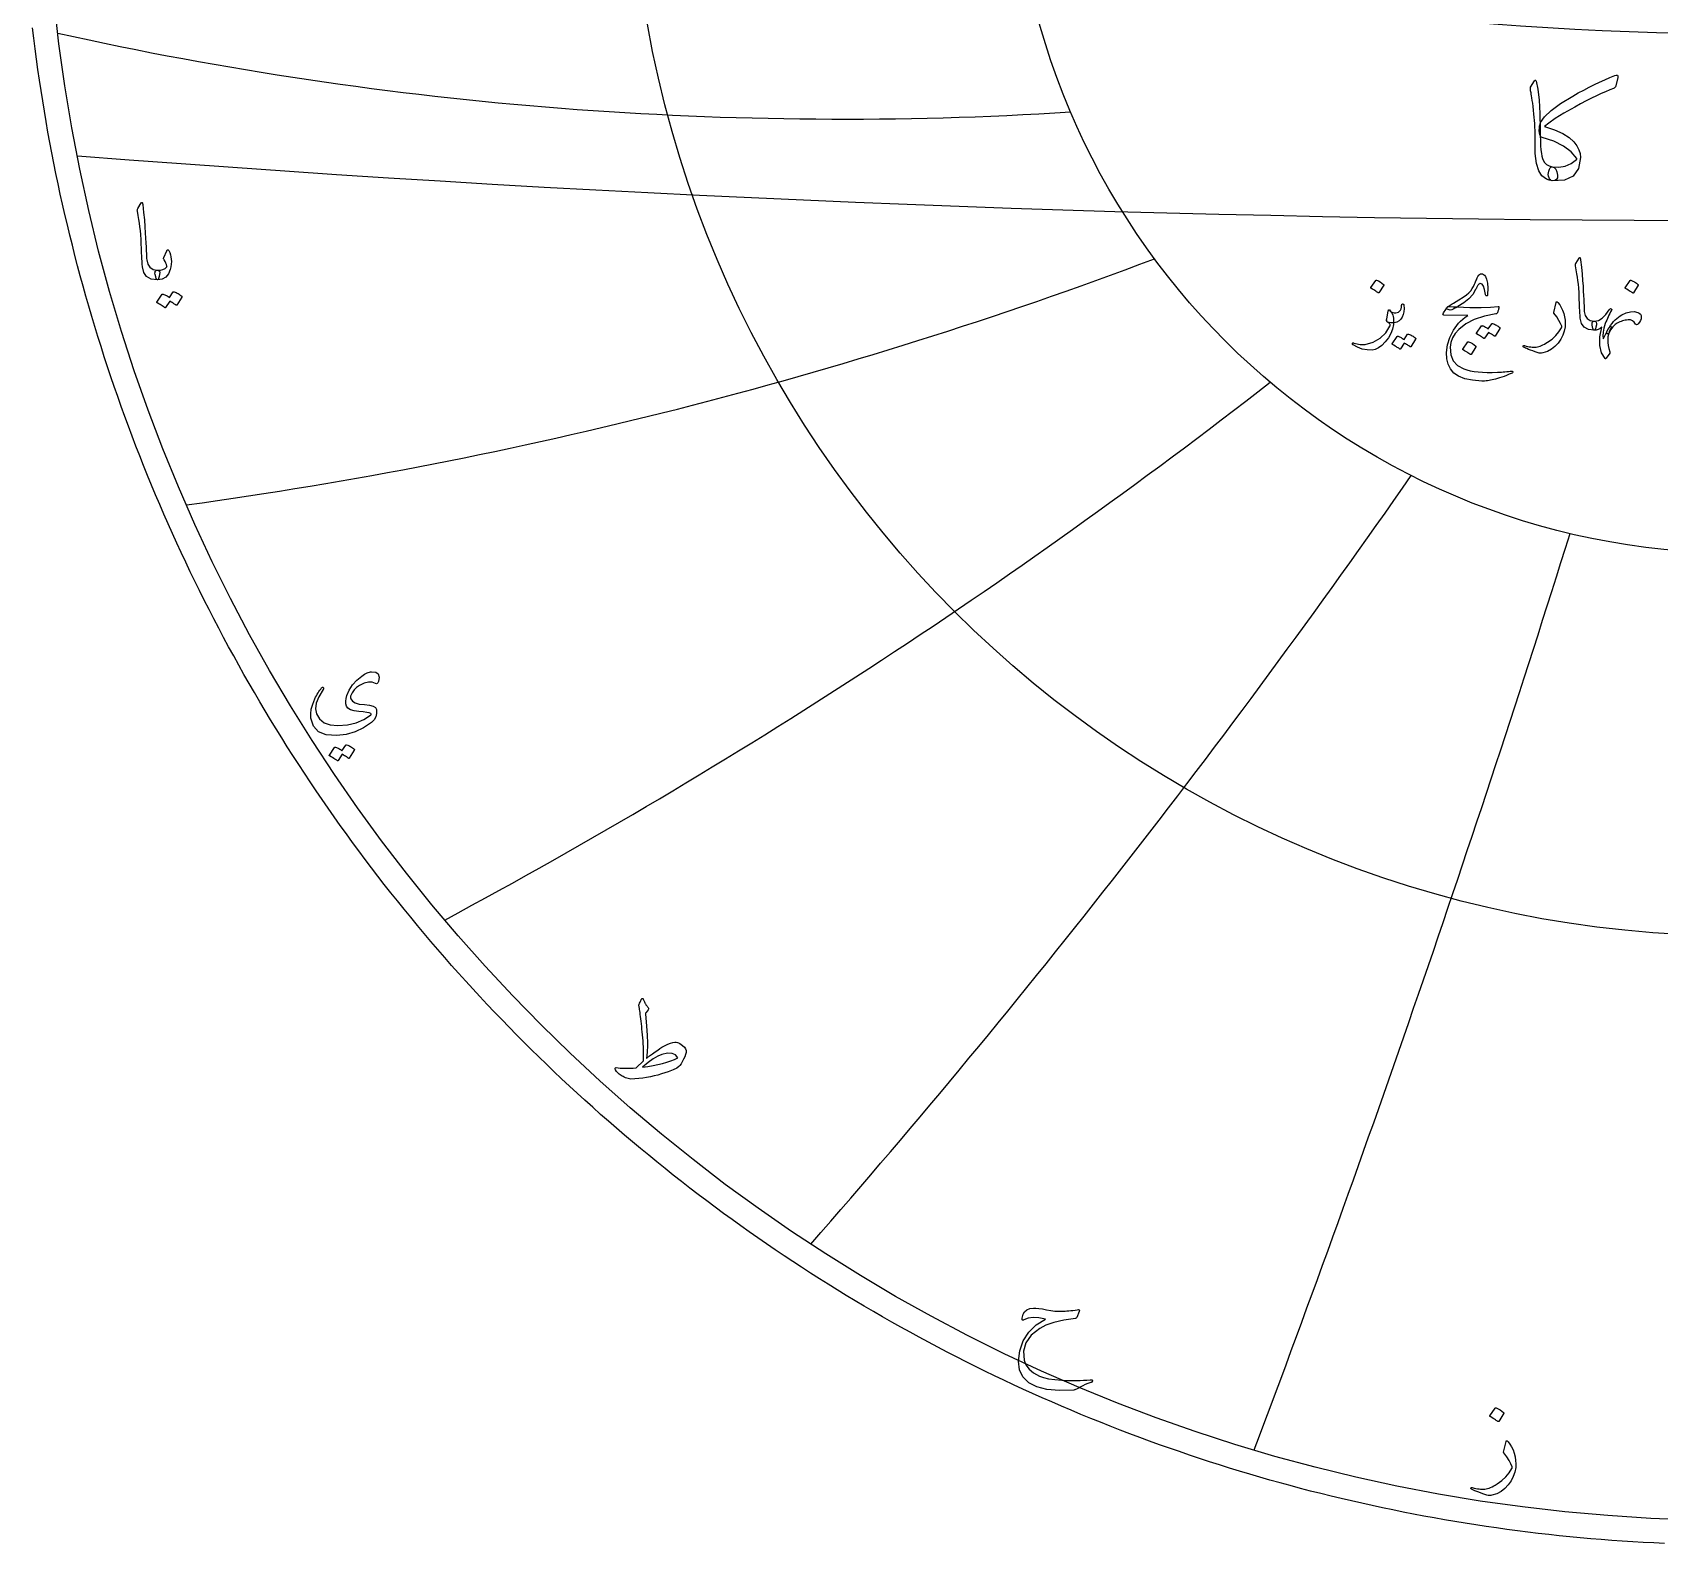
# Model space of a CAD drawing. Header units: millimetres. Extents: x -69 to 69, y -69 to 71.
# Drawn here: x -68.5 to -3.2, y -68.9 to -8.2 of the extents above; entities that cross this region are included whole.
import ezdxf

# ---------------------------------------------------------------- set-up
doc = ezdxf.new("R2010")
doc.units = ezdxf.units.MM
for name, color, linetype in [('CUT_OUTER', 1, 'Continuous'), ('ENGRAVE', 7, 'Continuous'), ('ENGRAVE_FINE', 8, 'Continuous'), ('TEXT', 5, 'Continuous')]:
    doc.layers.add(name, color=color, linetype=linetype)

msp = doc.modelspace()

# ---------------------------------------------------------------- linework, layer by layer
at = {"layer": 'CUT_OUTER'}
msp.add_lwpolyline([(-2.9598, -68.8689), (-3.3824, -68.8495), (-3.8047, -68.8274), (-4.227, -68.8028), (-4.6491, -68.7755), (-5.071, -68.7457), (-5.4927, -68.7133), (-5.9142, -68.6783), (-6.3355, -68.6407), (-6.7566, -68.6006), (-7.1774, -68.5578), (-7.5979, -68.5125), (-8.0181, -68.4646), (-8.4381, -68.4141), (-8.8577, -68.361), (-9.277, -68.3054), (-9.6959, -68.2472), (-10.1145, -68.1864), (-10.5327, -68.1231), (-10.9505, -68.0572), (-11.3679, -67.9887), (-11.7848, -67.9177), (-12.2013, -67.8441), (-12.6174, -67.7679), (-13.033, -67.6892), (-13.4481, -67.608), (-13.8626, -67.5242), (-14.2767, -67.4379), (-14.6902, -67.349), (-15.1032, -67.2576), (-15.5156, -67.1636), (-15.9274, -67.0672), (-16.3386, -66.9682), (-16.7492, -66.8667), (-17.1592, -66.7626), (-17.5685, -66.6561), (-17.9772, -66.5471), (-18.3852, -66.4355), (-18.7925, -66.3214), (-19.1991, -66.2049), (-19.6049, -66.0858), (-20.01, -65.9643), (-20.4144, -65.8403), (-20.818, -65.7138), (-21.2208, -65.5848), (-21.6229, -65.4534), (-22.0241, -65.3194), (-22.4245, -65.1831), (-22.824, -65.0443), (-23.2227, -64.903), (-23.6205, -64.7593), (-24.0174, -64.6131), (-24.4134, -64.4645), (-24.8085, -64.3135), (-25.2026, -64.1601), (-25.5958, -64.0042), (-25.9881, -63.846), (-26.3793, -63.6853), (-26.7696, -63.5223), (-27.1589, -63.3568), (-27.5471, -63.189), (-27.9343, -63.0188), (-28.3204, -62.8462), (-28.7055, -62.6712), (-29.0895, -62.4939), (-29.4724, -62.3142), (-29.8542, -62.1322), (-30.2349, -61.9479), (-30.6144, -61.7612), (-30.9928, -61.5722), (-31.37, -61.3809), (-31.7461, -61.1872), (-32.1209, -60.9913), (-32.4946, -60.793), (-32.867, -60.5925), (-33.2381, -60.3897), (-33.6081, -60.1846), (-33.9767, -59.9773), (-34.3441, -59.7677), (-34.7102, -59.5558), (-35.0749, -59.3417), (-35.4384, -59.1254), (-35.8005, -58.9068), (-36.1613, -58.686), (-36.5207, -58.4631), (-36.8787, -58.2379), (-37.2354, -58.0105), (-37.5906, -57.7809), (-37.9444, -57.5492), (-38.2968, -57.3153), (-38.6478, -57.0792), (-38.9973, -56.841), (-39.3453, -56.6006), (-39.6919, -56.3582), (-40.037, -56.1136), (-40.3805, -55.8668), (-40.7225, -55.618), (-41.063, -55.3671), (-41.402, -55.1141), (-41.7394, -54.859), (-42.0752, -54.6019), (-42.4095, -54.3427), (-42.7421, -54.0814), (-43.0731, -53.8182), (-43.4025, -53.5529), (-43.7303, -53.2855), (-44.0564, -53.0162), (-44.3809, -52.7449), (-44.7037, -52.4716), (-45.0248, -52.1963), (-45.3443, -51.919), (-45.662, -51.6398), (-45.978, -51.3587), (-46.2922, -51.0756), (-46.6048, -50.7906), (-46.9155, -50.5037), (-47.2245, -50.2149), (-47.5318, -49.9242), (-47.8372, -49.6316), (-48.1408, -49.3371), (-48.4426, -49.0408), (-48.7426, -48.7426), (-49.0408, -48.4426), (-49.3371, -48.1408), (-49.6316, -47.8372), (-49.9242, -47.5318), (-50.2149, -47.2245), (-50.5037, -46.9155), (-50.7906, -46.6048), (-51.0756, -46.2922), (-51.3587, -45.978), (-51.6398, -45.662), (-51.919, -45.3443), (-52.1963, -45.0248), (-52.4716, -44.7037), (-52.7449, -44.3809), (-53.0162, -44.0564), (-53.2855, -43.7303), (-53.5529, -43.4025), (-53.8182, -43.0731), (-54.0814, -42.7421), (-54.3427, -42.4095), (-54.6019, -42.0752), (-54.859, -41.7394), (-55.1141, -41.402), (-55.3671, -41.063), (-55.618, -40.7225), (-55.8668, -40.3805), (-56.1136, -40.037), (-56.3582, -39.6919), (-56.6006, -39.3453), (-56.841, -38.9973), (-57.0792, -38.6478), (-57.3153, -38.2968), (-57.5492, -37.9444), (-57.7809, -37.5906), (-58.0105, -37.2354), (-58.2379, -36.8787), (-58.4631, -36.5207), (-58.686, -36.1613), (-58.9068, -35.8005), (-59.1254, -35.4384), (-59.3417, -35.0749), (-59.5558, -34.7102), (-59.7677, -34.3441), (-59.9773, -33.9767), (-60.1846, -33.6081), (-60.3897, -33.2381), (-60.5925, -32.867), (-60.793, -32.4946), (-60.9913, -32.1209), (-61.1872, -31.7461), (-61.3809, -31.37), (-61.5722, -30.9928), (-61.7612, -30.6144), (-61.9479, -30.2349), (-62.1322, -29.8542), (-62.3142, -29.4724), (-62.4939, -29.0895), (-62.6712, -28.7055), (-62.8462, -28.3204), (-63.0188, -27.9343), (-63.189, -27.5471), (-63.3568, -27.1589), (-63.5223, -26.7696), (-63.6853, -26.3793), (-63.846, -25.9881), (-64.0042, -25.5958), (-64.1601, -25.2026), (-64.3135, -24.8085), (-64.4645, -24.4134), (-64.6131, -24.0174), (-64.7593, -23.6205), (-64.903, -23.2227), (-65.0443, -22.824), (-65.1831, -22.4245), (-65.3194, -22.0241), (-65.4534, -21.6229), (-65.5848, -21.2208), (-65.7138, -20.818), (-65.8403, -20.4144), (-65.9643, -20.01), (-66.0858, -19.6049), (-66.2049, -19.1991), (-66.3214, -18.7925), (-66.4355, -18.3852), (-66.5471, -17.9772), (-66.6561, -17.5685), (-66.7626, -17.1592), (-66.8667, -16.7492), (-66.9682, -16.3386), (-67.0672, -15.9274), (-67.1636, -15.5156), (-67.2576, -15.1032), (-67.349, -14.6902), (-67.4379, -14.2767), (-67.5242, -13.8626), (-67.608, -13.4481), (-67.6892, -13.033), (-67.7679, -12.6174), (-67.8441, -12.2013), (-67.9177, -11.7848), (-67.9887, -11.3679), (-68.0572, -10.9505), (-68.1231, -10.5327), (-68.1864, -10.1145), (-68.2472, -9.6959), (-68.3054, -9.277), (-68.361, -8.8577), (-68.4141, -8.4381), (-68.4646, -8.0181)], dxfattribs=at)
at = {"layer": 'ENGRAVE'}
for radius in [67.95, 44.4794, 29.1157]:
    msp.add_circle((0, 0), radius, dxfattribs=at)
for centre, radius, start, end in [((0, 115.8727), 124.1164, 237.334847, 302.665153), ((-35.9361, 134.1152), 145.7968, 257.517365, 273.595273), ((-86.6764, 150.1279), 178.9681, 277.834249, 290.696576), ((-163.2884, 163.2884), 235.1693, 298.266678, 307.913423), ((-299.7831, 173.0798), 349.0056, 318.79094, 325.222103), ((-668.4659, 179.1149), 693.4747, 339.3790811, 342.5946627)]:
    msp.add_arc(centre, radius, start, end, dxfattribs=at)
at = {"layer": 'ENGRAVE_FINE'}
msp.add_arc((0, 841.4234), 857.1744, 265.5394658, 274.4605342, dxfattribs=at)
at = {"layer": 'TEXT'}
for points in [[(-7.4638, -13.595), (-7.3797, -13.6278), (-7.3151, -13.6941), (-7.2699, -13.7939), (-7.2441, -13.9272), (-7.2458, -14.0381), (-7.2829, -14.1134), (-7.3556, -14.1533), (-7.4638, -14.1576), (-7.584, -14.1348), (-7.6928, -14.0933), (-7.7903, -14.033), (-7.8764, -13.954), (-8.0019, -13.7554), (-8.0893, -13.4597), (-8.1386, -13.0669), (-8.1496, -12.577), (-8.1479, -12.4285), (-8.1483, -12.283), (-8.1506, -12.1405), (-8.155, -12.001), (-8.1613, -11.8649), (-8.1697, -11.7324), (-8.1801, -11.6037), (-8.1925, -11.4786), (-8.2107, -11.3198), (-8.228, -11.1758), (-8.2442, -11.0466), (-8.2595, -10.9321), (-8.2737, -10.8329), (-8.2869, -10.7499), (-8.2991, -10.6829), (-8.3104, -10.632), (-8.3294, -10.5469), (-8.3385, -10.4793), (-8.3375, -10.4291), (-8.3264, -10.3962), (-8.171, -10.1498), (-8.1486, -10.1243), (-8.1295, -10.1176), (-8.1138, -10.1297), (-8.1014, -10.1605), (-8.0354, -10.485), (-7.9875, -10.9173), (-7.9577, -11.4575), (-7.946, -12.1055), (-7.9418, -12.3451), (-7.9346, -12.5602), (-7.9244, -12.7509), (-7.9112, -12.9172), (-7.8949, -13.0587), (-7.8757, -13.1751), (-7.8534, -13.2663), (-7.8281, -13.3325), (-7.7672, -13.4292), (-7.6861, -13.5053), (-7.585, -13.5605), (-7.4638, -13.595)], [(-7.7692, -11.9822), (-7.37, -12.1132), (-7.0405, -12.2595), (-6.7806, -12.4213), (-6.5904, -12.5984), (-6.4756, -12.7558), (-6.3935, -12.9119), (-6.3443, -13.0666), (-6.3279, -13.2199), (-6.3992, -13.6704), (-6.6132, -13.9768), (-6.9698, -14.1392), (-7.4691, -14.1576), (-7.5046, -14.1482), (-7.5361, -14.1255), (-7.5636, -14.0893), (-7.587, -14.0397), (-7.6081, -13.9691), (-7.6178, -13.9018), (-7.6162, -13.8378), (-7.6031, -13.7772), (-7.5726, -13.6915), (-7.5401, -13.6325), (-7.5056, -13.6004), (-7.4691, -13.595), (-7.1929, -13.6114), (-6.9374, -13.5696), (-6.7026, -13.4694), (-6.4886, -13.311), (-6.4756, -13.298), (-6.4685, -13.2856), (-6.4675, -13.2739), (-6.4725, -13.2628), (-6.6983, -12.9949), (-7.0057, -12.7645), (-7.3948, -12.5716), (-7.8656, -12.4162), (-7.9149, -12.3891), (-7.95, -12.3345), (-7.9711, -12.2525), (-7.9782, -12.143), (-7.9748, -12.0462), (-7.9648, -11.9595), (-7.948, -11.8828), (-7.9246, -11.8161), (-7.7735, -11.5891), (-7.508, -11.3366), (-7.1279, -11.0586), (-6.6333, -10.7552), (-6.4124, -10.6322), (-6.1946, -10.5148), (-5.9798, -10.4031), (-5.768, -10.2971), (-5.5592, -10.1968), (-5.3534, -10.1022), (-5.1506, -10.0133), (-4.9509, -9.9301), (-4.8872, -9.9154), (-4.8464, -9.9247), (-4.8283, -9.9582), (-4.833, -10.0158), (-4.9133, -10.3534), (-4.9247, -10.3879), (-4.9428, -10.4163), (-4.9676, -10.4388), (-4.9991, -10.4552), (-5.1524, -10.5136), (-5.3179, -10.5818), (-5.4954, -10.6596), (-5.6849, -10.7472), (-5.8862, -10.8448), (-6.0988, -10.9528), (-6.3229, -11.0712), (-6.5583, -11.2), (-6.9976, -11.4498), (-7.3459, -11.6634), (-7.6031, -11.8409), (-7.7692, -11.9822)], [(-64.104, -15.0507), (-64.0957, -15.0379), (-64.0879, -15.0293), (-64.0807, -15.025), (-64.074, -15.025), (-64.0638, -15.0307), (-64.0547, -15.0475), (-64.0466, -15.0757), (-64.0397, -15.115), (-64.0043, -15.4352), (-63.9754, -15.7312), (-63.9529, -16.0031), (-63.9368, -16.2509), (-63.9265, -16.4629), (-63.917, -16.6528), (-63.9083, -16.8208), (-63.9004, -16.9668), (-63.8935, -17.0908), (-63.888, -17.1929), (-63.8839, -17.273), (-63.8811, -17.3311), (-63.843, -17.5053), (-63.7589, -17.6333), (-63.6287, -17.7153), (-63.4524, -17.7512), (-63.4034, -17.7641), (-63.3721, -17.7941), (-63.3584, -17.8412), (-63.3624, -17.9055), (-63.3825, -18.0068), (-63.4042, -18.0791), (-63.4275, -18.1225), (-63.4524, -18.137), (-63.7005, -18.1043), (-63.8832, -18.0063), (-64.0006, -17.8428), (-64.0525, -17.614), (-64.0607, -17.5046), (-64.0681, -17.3949), (-64.0746, -17.2849), (-64.0804, -17.1747), (-64.0856, -17.0642), (-64.0906, -16.9534), (-64.0953, -16.8423), (-64.0997, -16.731), (-64.1077, -16.5187), (-64.119, -16.3276), (-64.1334, -16.1576), (-64.1511, -16.0088), (-64.172, -15.8658), (-64.1961, -15.7135), (-64.2235, -15.5519), (-64.254, -15.3808), (-64.258, -15.35), (-64.2572, -15.3219), (-64.2516, -15.2964), (-64.2411, -15.2736)], [(-63.1952, -17.2325), (-63.0752, -16.9668), (-63.0575, -16.9376), (-63.0388, -16.9271), (-63.019, -16.9354), (-62.9981, -16.9625), (-62.9595, -17.0435), (-62.9295, -17.1281), (-62.9081, -17.2161), (-62.8952, -17.3076), (-62.8912, -17.4031), (-62.8963, -17.5031), (-62.9105, -17.6077), (-62.9338, -17.7169), (-63.0048, -17.9007), (-63.1149, -18.032), (-63.2641, -18.1107), (-63.4524, -18.137), (-63.4741, -18.1233), (-63.4964, -18.0823), (-63.5191, -18.014), (-63.5424, -17.9184), (-63.5491, -17.8672), (-63.5478, -17.8251), (-63.5384, -17.7922), (-63.521, -17.7684), (-63.5071, -17.7592), (-63.491, -17.7534), (-63.4728, -17.7507), (-63.4524, -17.7512), (-63.3338, -17.7475), (-63.2306, -17.7233), (-63.143, -17.6789), (-63.0709, -17.614), (-63.0677, -17.609), (-63.0667, -17.6023), (-63.0677, -17.5939), (-63.0709, -17.584), (-63.0878, -17.5235), (-63.1127, -17.4619), (-63.1457, -17.3992), (-63.1867, -17.3354), (-63.2001, -17.3113), (-63.206, -17.2861), (-63.2044, -17.2599), (-63.1952, -17.2325)], [(-6.3815, -17.268), (-6.3737, -17.2559), (-6.3664, -17.2479), (-6.3596, -17.2439), (-6.3533, -17.2439), (-6.3438, -17.2491), (-6.3352, -17.265), (-6.3277, -17.2913), (-6.3212, -17.3282), (-6.288, -17.6284), (-6.2609, -17.9059), (-6.2398, -18.1608), (-6.2247, -18.3932), (-6.2151, -18.5918), (-6.2061, -18.7699), (-6.198, -18.9274), (-6.1906, -19.0643), (-6.1842, -19.1805), (-6.179, -19.2762), (-6.1751, -19.3513), (-6.1725, -19.4058), (-6.1368, -19.5691), (-6.058, -19.6891), (-5.9359, -19.766), (-5.7706, -19.7997), (-5.7247, -19.8117), (-5.6953, -19.8398), (-5.6825, -19.884), (-5.6862, -19.9443), (-5.7051, -20.0393), (-5.7254, -20.1071), (-5.7473, -20.1478), (-5.7706, -20.1613), (-6.0032, -20.1307), (-6.1745, -20.0388), (-6.2845, -19.8855), (-6.3332, -19.6711), (-6.3409, -19.5685), (-6.3478, -19.4656), (-6.354, -19.3625), (-6.3594, -19.2592), (-6.3643, -19.1556), (-6.3689, -19.0517), (-6.3733, -18.9476), (-6.3774, -18.8432), (-6.385, -18.6442), (-6.3955, -18.465), (-6.4091, -18.3056), (-6.4257, -18.1661), (-6.4452, -18.0321), (-6.4679, -17.8893), (-6.4935, -17.7378), (-6.5221, -17.5774), (-6.5259, -17.5485), (-6.5251, -17.5221), (-6.5198, -17.4983), (-6.51, -17.4769)], [(-14.5471, -18.1561), (-14.5421, -18.151), (-14.5351, -18.148), (-14.526, -18.147), (-14.515, -18.148), (-14.4369, -18.1797), (-14.3633, -18.2184), (-14.2942, -18.2641), (-14.2297, -18.3168), (-14.2234, -18.3248), (-14.2206, -18.3329), (-14.2214, -18.3409), (-14.2257, -18.349), (-14.4145, -18.6544), (-14.4216, -18.6616), (-14.4306, -18.6634), (-14.4417, -18.6596), (-14.4547, -18.6503), (-14.466, -18.6423), (-14.4839, -18.6303), (-14.5082, -18.6142), (-14.5391, -18.5941), (-14.577, -18.57), (-14.6225, -18.5418), (-14.6755, -18.5097), (-14.736, -18.4735), (-14.7441, -18.4675), (-14.7481, -18.4615), (-14.7481, -18.4554), (-14.7441, -18.4494)], [(-11.7141, -19.2933), (-11.6902, -19.2653), (-11.6628, -19.2376), (-11.6319, -19.2101), (-11.5975, -19.1828), (-11.5596, -19.1556), (-11.5182, -19.1281), (-11.4732, -19.1003), (-11.4247, -19.0723), (-11.2097, -18.9452), (-11.0349, -18.8332), (-10.9003, -18.7362), (-10.8059, -18.6544), (-10.7328, -18.5737), (-10.6703, -18.4886), (-10.6183, -18.3989), (-10.5768, -18.3048), (-10.5589, -18.2577), (-10.5412, -18.2128), (-10.5237, -18.1703), (-10.5065, -18.1299), (-10.4898, -18.0924), (-10.4738, -18.0581), (-10.4586, -18.0271), (-10.4442, -17.9993), (-10.4123, -17.9519), (-10.3769, -17.918), (-10.338, -17.8976), (-10.2955, -17.8908), (-10.2541, -17.8976), (-10.2141, -17.918), (-10.1757, -17.9519), (-10.1388, -17.9993), (-10.0928, -18.1078), (-10.0634, -18.2646), (-10.0506, -18.4695), (-10.0544, -18.7227), (-10.0569, -18.7455), (-10.0645, -18.7619), (-10.077, -18.7717), (-10.0946, -18.7749), (-10.1127, -18.7714), (-10.1267, -18.7609), (-10.1368, -18.7433), (-10.1428, -18.7187), (-10.1737, -18.5253), (-10.2182, -18.3871), (-10.2762, -18.3042), (-10.3478, -18.2766), (-10.3661, -18.2799), (-10.3849, -18.2897), (-10.4043, -18.306), (-10.4241, -18.3289), (-10.4329, -18.3426), (-10.4432, -18.3595), (-10.455, -18.3797), (-10.4683, -18.4032), (-10.4831, -18.43), (-10.4995, -18.46), (-10.5173, -18.4932), (-10.5366, -18.5298), (-10.6517, -18.7182), (-10.8079, -18.8935), (-11.0053, -19.0557), (-11.2439, -19.2049), (-11.2464, -19.2064), (-11.2539, -19.2109), (-11.2665, -19.2185), (-11.2841, -19.229), (-11.3067, -19.2426), (-11.3343, -19.2592), (-11.367, -19.2787), (-11.4046, -19.3014), (-11.4843, -19.337), (-11.5624, -19.3476), (-11.639, -19.333), (-11.7141, -19.2933)], [(-4.336, -18.1601), (-4.331, -18.1551), (-4.324, -18.152), (-4.3149, -18.151), (-4.3039, -18.152), (-4.2258, -18.1837), (-4.1522, -18.2224), (-4.0831, -18.2681), (-4.0185, -18.3208), (-4.0123, -18.3289), (-4.0095, -18.3369), (-4.0103, -18.3449), (-4.0145, -18.353), (-4.2034, -18.6584), (-4.2104, -18.6657), (-4.2195, -18.6674), (-4.2305, -18.6637), (-4.2436, -18.6544), (-4.2549, -18.6463), (-4.2727, -18.6343), (-4.2971, -18.6182), (-4.328, -18.5981), (-4.3659, -18.574), (-4.4114, -18.5459), (-4.4644, -18.5137), (-4.5249, -18.4775), (-4.5329, -18.4715), (-4.5369, -18.4655), (-4.5369, -18.4595), (-4.5329, -18.4534)], [(-62.8138, -18.6214), (-62.8084, -18.616), (-62.8009, -18.6128), (-62.7912, -18.6117), (-62.7795, -18.6128), (-62.7373, -18.6286), (-62.6964, -18.646), (-62.6569, -18.665), (-62.6187, -18.6857), (-62.5816, -18.7082), (-62.5453, -18.7328), (-62.5098, -18.7596), (-62.4751, -18.7885), (-62.4684, -18.7974), (-62.4655, -18.8067), (-62.4663, -18.8167), (-62.4708, -18.8271), (-62.6766, -19.1529), (-62.6822, -19.1572), (-62.6905, -19.1572), (-62.7015, -19.1529), (-62.7152, -19.1443), (-62.7245, -19.1364), (-62.7398, -19.1256), (-62.761, -19.1118), (-62.788, -19.095), (-62.8213, -19.0751), (-62.8609, -19.0516), (-62.907, -19.0247), (-62.9595, -18.9943), (-63.1224, -19.2472), (-63.1299, -19.2549), (-63.1395, -19.2568), (-63.1513, -19.2528), (-63.1652, -19.2429), (-63.1773, -19.2343), (-63.1963, -19.2215), (-63.2223, -19.2043), (-63.2553, -19.1829), (-63.2957, -19.1572), (-63.3442, -19.1272), (-63.4007, -19.0929), (-63.4653, -19.0543), (-63.472, -19.0479), (-63.4749, -19.0414), (-63.4741, -19.035), (-63.4696, -19.0286), (-63.2595, -18.7157), (-63.2542, -18.7103), (-63.2467, -18.7071), (-63.237, -18.706), (-63.2253, -18.7071), (-63.1894, -18.7187), (-63.1545, -18.7323), (-63.1208, -18.7477), (-63.0881, -18.765), (-63.0565, -18.7838), (-63.0259, -18.8041), (-62.9965, -18.8256), (-62.9681, -18.8485)], [(-13.9685, -19.3737), (-13.923, -19.4337), (-13.8871, -19.4932), (-13.8607, -19.5523), (-13.8439, -19.6108), (-13.8344, -19.6731), (-13.8298, -19.7474), (-13.8303, -19.8338), (-13.8359, -19.9323), (-13.8698, -20.1174), (-13.9353, -20.2949), (-14.0325, -20.465), (-14.1614, -20.6275), (-14.303, -20.7671), (-14.4386, -20.8686), (-14.5682, -20.9319), (-14.6918, -20.957), (-14.8915, -20.95), (-15.0846, -20.9128), (-15.2712, -20.8455), (-15.4513, -20.748), (-15.4639, -20.7397), (-15.4734, -20.7309), (-15.48, -20.7217), (-15.4835, -20.7119), (-15.4842, -20.7006), (-15.4825, -20.6908), (-15.4782, -20.6825), (-15.4714, -20.6757), (-15.4611, -20.6712), (-15.4503, -20.6697), (-15.439, -20.6712), (-15.4272, -20.6757), (-15.3603, -20.6942), (-15.2961, -20.7093), (-15.2347, -20.7213), (-15.176, -20.7299), (-15.1199, -20.7351), (-15.066, -20.7365), (-15.0144, -20.7341), (-14.9651, -20.7279), (-14.6423, -20.6355), (-14.3693, -20.4828), (-14.146, -20.2698), (-13.9725, -19.9966), (-13.9707, -19.988), (-13.9695, -19.9745), (-13.9687, -19.9559), (-13.9685, -19.9323), (-13.975, -19.9139), (-13.9946, -19.8911), (-14.0272, -19.8637), (-14.073, -19.8318), (-14.093, -19.8072), (-14.1051, -19.7775), (-14.1091, -19.7429), (-14.1051, -19.7032), (-14.0448, -19.3978), (-14.0325, -19.3586), (-14.0157, -19.3415), (-13.9943, -19.3466), (-13.9685, -19.3737)], [(-13.4662, -19.1044), (-13.4466, -19.1075), (-13.432, -19.1165), (-13.4225, -19.1316), (-13.4179, -19.1527), (-13.4096, -19.2928), (-13.4169, -19.4199), (-13.4398, -19.5339), (-13.4782, -19.6349), (-13.533, -19.7198), (-13.6048, -19.7856), (-13.6937, -19.8323), (-13.7997, -19.8599), (-13.874, -19.8687), (-13.9444, -19.867), (-14.0107, -19.8547), (-14.073, -19.8318), (-14.0946, -19.8147), (-14.1071, -19.7876), (-14.1106, -19.7504), (-14.1051, -19.7032), (-14.0448, -19.3978), (-14.0401, -19.3747), (-14.0338, -19.3576), (-14.026, -19.3466), (-14.0167, -19.3415), (-14.0064, -19.342), (-13.9956, -19.3476), (-13.9843, -19.3581), (-13.9725, -19.3737), (-13.9421, -19.4078), (-13.9032, -19.434), (-13.8557, -19.452), (-13.7997, -19.4621), (-13.7414, -19.4626), (-13.6872, -19.452), (-13.6369, -19.4304), (-13.5907, -19.3978), (-13.5508, -19.3526), (-13.5234, -19.2973), (-13.5086, -19.232), (-13.5063, -19.1567), (-13.5038, -19.1338), (-13.4963, -19.1175), (-13.4837, -19.1077), (-13.4662, -19.1044)], [(-11.2801, -19.225), (-10.7644, -19.2431), (-10.3186, -19.2451), (-9.9426, -19.231), (-9.6365, -19.2009), (-9.6271, -19.1998), (-9.6189, -19.2004), (-9.612, -19.2028), (-9.6063, -19.2069), (-9.6022, -19.2126), (-9.5998, -19.2195), (-9.5992, -19.2276), (-9.6003, -19.2371), (-9.6082, -19.2737), (-9.6159, -19.3074), (-9.6233, -19.338), (-9.6305, -19.3656), (-9.6374, -19.3903), (-9.644, -19.4119), (-9.6504, -19.4304), (-9.6566, -19.446), (-9.6696, -19.4709), (-9.6847, -19.4892), (-9.7018, -19.501), (-9.7209, -19.5063), (-10.185, -19.5904), (-10.5889, -19.7223), (-10.9325, -19.9019), (-11.2158, -20.1292), (-11.3589, -20.2927), (-11.4629, -20.4657), (-11.5277, -20.6483), (-11.5533, -20.8405), (-11.5287, -21.1421), (-11.4308, -21.388), (-11.2595, -21.5781), (-11.0148, -21.7125), (-10.888, -21.7532), (-10.7486, -21.7868), (-10.5967, -21.8134), (-10.4322, -21.833), (-10.2553, -21.8458), (-10.0665, -21.8521), (-9.8655, -21.8519), (-9.6526, -21.8451), (-9.5768, -21.8408), (-9.5024, -21.8361), (-9.4291, -21.8308), (-9.3572, -21.825), (-9.287, -21.8187), (-9.2191, -21.8119), (-9.1534, -21.8047), (-9.09, -21.7969), (-9.0706, -21.7959), (-9.0568, -21.8009), (-9.0485, -21.8119), (-9.0458, -21.829), (-9.0473, -21.8489), (-9.0518, -21.8642), (-9.0593, -21.875), (-9.0699, -21.8813), (-9.1834, -21.9292), (-9.2909, -21.9727), (-9.3924, -22.0116), (-9.4878, -22.046), (-9.577, -22.0762), (-9.6596, -22.1023), (-9.7357, -22.1244), (-9.8053, -22.1425), (-9.8707, -22.1558), (-9.9344, -22.1676), (-9.9963, -22.1779), (-10.0564, -22.1867), (-10.1151, -22.1934), (-10.1725, -22.1977), (-10.2286, -22.1995), (-10.2835, -22.1987), (-10.6582, -22.1696), (-10.9706, -22.1063), (-11.2208, -22.0088), (-11.4087, -21.8772), (-11.5465, -21.7127), (-11.6427, -21.5206), (-11.6972, -21.3008), (-11.7101, -21.0534), (-11.6706, -20.7465), (-11.5764, -20.4486), (-11.4275, -20.1598), (-11.2238, -19.88), (-11.1442, -19.7954), (-11.054, -19.7143), (-10.9533, -19.6366), (-10.842, -19.5626), (-11.8145, -19.5545), (-11.8379, -19.5445), (-11.8477, -19.5264), (-11.8439, -19.5003), (-11.8266, -19.4661), (-11.7939, -19.4164), (-11.7643, -19.3717), (-11.7377, -19.332), (-11.7141, -19.2973), (-11.6935, -19.2679), (-11.6759, -19.2441), (-11.6613, -19.2258), (-11.6498, -19.2129), (-11.6237, -19.2107), (-11.5533, -19.2119), (-11.4388, -19.2167), (-11.2801, -19.225)], [(-7.3057, -19.0401), (-7.3035, -19.0329), (-7.3007, -19.0271), (-7.2974, -19.0228), (-7.2937, -19.0201), (-7.2824, -19.019), (-7.2685, -19.0241), (-7.2522, -19.0351), (-7.2334, -19.0522), (-7.16, -19.1394), (-7.0968, -19.2401), (-7.0435, -19.3543), (-7.0003, -19.4822), (-6.9667, -19.6198), (-6.9461, -19.7554), (-6.9385, -19.8891), (-6.9441, -20.0207), (-6.9797, -20.194), (-7.0385, -20.3602), (-7.1204, -20.5195), (-7.2253, -20.6717), (-7.3509, -20.8096), (-7.4946, -20.9218), (-7.6563, -21.0085), (-7.8362, -21.0695), (-7.8844, -21.0798), (-7.9326, -21.0826), (-7.9808, -21.0778), (-8.0291, -21.0655), (-8.1402, -21.0267), (-8.2405, -20.9906), (-8.3301, -20.9574), (-8.4088, -20.9269), (-8.4765, -20.8991), (-8.5329, -20.8741), (-8.578, -20.8519), (-8.6117, -20.8324), (-8.6188, -20.8264), (-8.6238, -20.8204), (-8.6268, -20.8143), (-8.6278, -20.8083), (-8.6271, -20.8005), (-8.6248, -20.7932), (-8.621, -20.7865), (-8.6158, -20.7802), (-8.609, -20.7754), (-8.6007, -20.7731), (-8.5909, -20.7734), (-8.5796, -20.7762), (-8.5108, -20.7946), (-8.445, -20.8098), (-8.3822, -20.8217), (-8.3224, -20.8304), (-8.2651, -20.8358), (-8.2099, -20.8379), (-8.1566, -20.8368), (-8.1054, -20.8324), (-8.0543, -20.8243), (-8.0014, -20.8118), (-7.9468, -20.7951), (-7.8904, -20.7741), (-7.8323, -20.7487), (-7.7724, -20.7184), (-7.7107, -20.6834), (-7.6473, -20.6435), (-7.4692, -20.5155), (-7.3168, -20.3763), (-7.1899, -20.2261), (-7.0887, -20.0649), (-7.0822, -20.0518), (-7.0787, -20.0367), (-7.0782, -20.0197), (-7.0807, -20.0006), (-7.1229, -19.8878), (-7.1892, -19.7625), (-7.2796, -19.6246), (-7.3941, -19.4741), (-7.3992, -19.4646), (-7.4022, -19.4561), (-7.4032, -19.4485), (-7.4022, -19.442)], [(-5.1277, -20.1292), (-5.1719, -20.2241), (-5.204, -20.3241), (-5.2241, -20.4291), (-5.2322, -20.5391), (-5.2286, -20.6536), (-5.2141, -20.7721), (-5.1884, -20.8947), (-5.1518, -21.0213), (-5.1473, -21.0381), (-5.1458, -21.0524), (-5.1473, -21.0642), (-5.1518, -21.0735), (-5.2964, -21.2785), (-5.3098, -21.2933), (-5.3216, -21.3016), (-5.3319, -21.3033), (-5.3407, -21.2986), (-5.4783, -21.0627), (-5.5456, -20.7731), (-5.5426, -20.4298), (-5.4692, -20.0327), (-5.5393, -20.089), (-5.6129, -20.1292), (-5.69, -20.1533), (-5.7706, -20.1613), (-5.788, -20.156), (-5.8038, -20.1402), (-5.8181, -20.1139), (-5.8309, -20.0769), (-5.8382, -20.0547), (-5.844, -20.0322), (-5.8482, -20.0095), (-5.851, -19.9865), (-5.853, -19.9635), (-5.855, -19.9408), (-5.857, -19.9183), (-5.859, -19.8961), (-5.8565, -19.8554), (-5.841, -19.8258), (-5.8123, -19.8072), (-5.7706, -19.7997), (-5.6066, -19.763), (-5.4522, -19.6731), (-5.3072, -19.5299), (-5.1719, -19.3335), (-5.1535, -19.3086), (-5.1347, -19.2943), (-5.1154, -19.2906), (-5.0955, -19.2973), (-5.081, -19.3101), (-5.0734, -19.3245), (-5.0729, -19.3403), (-5.0794, -19.3576), (-5.115, -19.4204), (-5.1493, -19.4842), (-5.1823, -19.549), (-5.2141, -19.6148), (-5.2446, -19.6816), (-5.2738, -19.7494), (-5.3018, -19.8182), (-5.3286, -19.8881), (-5.3879, -20.0782), (-5.421, -20.2427), (-5.4281, -20.3816), (-5.409, -20.4949), (-5.4072, -20.4984), (-5.406, -20.5009), (-5.4052, -20.5024), (-5.4049, -20.5029), (-5.4047, -20.5024), (-5.4039, -20.5009), (-5.4027, -20.4984), (-5.4009, -20.4949), (-5.3764, -20.4372), (-5.3512, -20.3808), (-5.3252, -20.3257), (-5.2985, -20.2718), (-5.2707, -20.219), (-5.2417, -20.1668), (-5.2114, -20.1155), (-5.1799, -20.0649), (-5.1571, -20.0297), (-5.1367, -20.0086), (-5.1189, -20.0016), (-5.1036, -20.0086), (-5.096, -20.0237), (-5.0975, -20.0488), (-5.1081, -20.084), (-5.1277, -20.1292)], [(-4.115, -19.9122), (-4.167, -19.8308), (-4.2345, -19.7755), (-4.3177, -19.7464), (-4.4164, -19.7434), (-4.4724, -19.7505), (-4.5279, -19.76), (-4.5829, -19.7716), (-4.6374, -19.7856), (-4.6914, -19.8023), (-4.7449, -19.8223), (-4.7979, -19.8455), (-4.8504, -19.872), (-4.9403, -19.9323), (-5.0252, -20.0167), (-5.1051, -20.1252), (-5.1799, -20.2578), (-5.2013, -20.2877), (-5.2211, -20.305), (-5.2394, -20.3098), (-5.2563, -20.302), (-5.2703, -20.2864), (-5.2764, -20.2678), (-5.2743, -20.2462), (-5.2643, -20.2216), (-5.249, -20.1892), (-5.2352, -20.1603), (-5.2229, -20.1349), (-5.2121, -20.1131), (-5.2025, -20.0945), (-5.194, -20.0789), (-5.1864, -20.0664), (-5.1799, -20.0568), (-5.1209, -19.9679), (-5.0604, -19.886), (-4.9983, -19.8112), (-4.9348, -19.7434), (-4.8697, -19.6824), (-4.8032, -19.6279), (-4.7351, -19.5799), (-4.6655, -19.5384), (-4.487, -19.4573), (-4.3209, -19.4149), (-4.1675, -19.4111), (-4.0266, -19.446), (-3.9666, -19.4764), (-3.9231, -19.5153), (-3.8962, -19.5628), (-3.8859, -19.6188), (-3.892, -19.6952), (-3.9141, -19.7675), (-3.9522, -19.8358), (-4.0065, -19.9001), (-4.0419, -19.928), (-4.0718, -19.9393), (-4.0962, -19.934), (-4.115, -19.9122)], [(-9.8856, -19.8961), (-9.8806, -19.8911), (-9.8736, -19.8881), (-9.8645, -19.8871), (-9.8535, -19.8881), (-9.8139, -19.9029), (-9.7756, -19.9192), (-9.7386, -19.937), (-9.7028, -19.9564), (-9.668, -19.9775), (-9.634, -20.0006), (-9.6007, -20.0257), (-9.5682, -20.0528), (-9.5619, -20.0611), (-9.5591, -20.0699), (-9.5599, -20.0792), (-9.5641, -20.089), (-9.757, -20.3944), (-9.7623, -20.3984), (-9.7701, -20.3984), (-9.7804, -20.3944), (-9.7932, -20.3864), (-9.802, -20.3789), (-9.8163, -20.3688), (-9.8362, -20.3558), (-9.8615, -20.3401), (-9.8927, -20.3214), (-9.9298, -20.2995), (-9.973, -20.2742), (-10.0223, -20.2457), (-10.175, -20.4828), (-10.182, -20.4901), (-10.191, -20.4918), (-10.2021, -20.4881), (-10.2152, -20.4788), (-10.2265, -20.4707), (-10.2443, -20.4587), (-10.2686, -20.4426), (-10.2995, -20.4225), (-10.3375, -20.3984), (-10.3829, -20.3703), (-10.4359, -20.3381), (-10.4964, -20.302), (-10.5027, -20.2959), (-10.5055, -20.2899), (-10.5047, -20.2839), (-10.5005, -20.2779), (-10.3036, -19.9845), (-10.2985, -19.9795), (-10.2915, -19.9765), (-10.2825, -19.9755), (-10.2714, -19.9765), (-10.2378, -19.9874), (-10.2051, -20.0001), (-10.1735, -20.0145), (-10.1428, -20.0307), (-10.1132, -20.0484), (-10.0845, -20.0674), (-10.0569, -20.0876), (-10.0303, -20.1091)], [(-13.2652, -20.3221), (-13.2602, -20.317), (-13.2532, -20.314), (-13.2441, -20.313), (-13.2331, -20.314), (-13.1935, -20.3288), (-13.1552, -20.3452), (-13.1182, -20.363), (-13.0824, -20.3823), (-13.0476, -20.4034), (-13.0136, -20.4265), (-12.9803, -20.4517), (-12.9478, -20.4788), (-12.9415, -20.4871), (-12.9387, -20.4959), (-12.9395, -20.5052), (-12.9437, -20.515), (-13.1366, -20.8204), (-13.1419, -20.8244), (-13.1497, -20.8244), (-13.16, -20.8204), (-13.1728, -20.8123), (-13.1816, -20.8049), (-13.1959, -20.7947), (-13.2157, -20.7818), (-13.2411, -20.7661), (-13.2723, -20.7474), (-13.3094, -20.7254), (-13.3526, -20.7002), (-13.4019, -20.6717), (-13.5546, -20.9088), (-13.5616, -20.9161), (-13.5706, -20.9178), (-13.5817, -20.914), (-13.5947, -20.9048), (-13.6061, -20.8967), (-13.6239, -20.8847), (-13.6482, -20.8686), (-13.6791, -20.8485), (-13.7171, -20.8244), (-13.7625, -20.7963), (-13.8155, -20.7641), (-13.876, -20.7279), (-13.8823, -20.7219), (-13.8851, -20.7159), (-13.8843, -20.7099), (-13.8801, -20.7038), (-13.6832, -20.4105), (-13.6781, -20.4054), (-13.6711, -20.4024), (-13.6621, -20.4014), (-13.651, -20.4024), (-13.6174, -20.4134), (-13.5847, -20.426), (-13.5531, -20.4405), (-13.5224, -20.4567), (-13.4928, -20.4744), (-13.4641, -20.4934), (-13.4365, -20.5136), (-13.4099, -20.535)], [(-10.8501, -20.6315), (-10.8451, -20.6265), (-10.838, -20.6235), (-10.829, -20.6224), (-10.8179, -20.6235), (-10.7398, -20.6551), (-10.6662, -20.6938), (-10.5972, -20.7395), (-10.5326, -20.7922), (-10.5263, -20.8003), (-10.5236, -20.8083), (-10.5243, -20.8163), (-10.5286, -20.8244), (-10.7175, -21.1298), (-10.7245, -21.1371), (-10.7335, -21.1388), (-10.7446, -21.1351), (-10.7577, -21.1258), (-10.769, -21.1177), (-10.7868, -21.1057), (-10.8112, -21.0896), (-10.842, -21.0695), (-10.88, -21.0454), (-10.9254, -21.0173), (-10.9784, -20.9851), (-11.039, -20.949), (-11.047, -20.9429), (-11.051, -20.9369), (-11.051, -20.9309), (-11.047, -20.9248)], [(-54.6907, -34.3389), (-54.8295, -34.2926), (-54.9844, -34.2907), (-55.1553, -34.3333), (-55.3423, -34.4204), (-55.461, -34.5034), (-55.5598, -34.6025), (-55.6388, -34.7177), (-55.6981, -34.849), (-55.7039, -34.8753), (-55.7045, -34.9026), (-55.6997, -34.931), (-55.6895, -34.9605), (-55.6214, -35.0521), (-55.5073, -35.1212), (-55.3471, -35.1678), (-55.1408, -35.1919), (-54.9372, -35.2136), (-54.7893, -35.253), (-54.6972, -35.3101), (-54.6607, -35.3848), (-54.6567, -35.5413), (-54.6875, -35.6806), (-54.7532, -35.8027), (-54.8536, -35.9078), (-55.1727, -36.1256), (-55.5127, -36.286), (-55.8735, -36.3892), (-56.2553, -36.435), (-56.6721, -36.4061), (-56.984, -36.2807), (-57.1908, -36.0589), (-57.2926, -35.7406), (-57.2985, -35.5659), (-57.2733, -35.3762), (-57.2171, -35.1716), (-57.1297, -34.9519), (-57.0993, -34.8908), (-57.0681, -34.8319), (-57.0361, -34.7751), (-57.0033, -34.7204), (-56.9694, -34.6676), (-56.9342, -34.6165), (-56.8976, -34.5669), (-56.8597, -34.519), (-56.8393, -34.4991), (-56.8211, -34.4911), (-56.805, -34.4948), (-56.7911, -34.5104), (-56.7833, -34.5297), (-56.7815, -34.549), (-56.7855, -34.5682), (-56.7954, -34.5875), (-56.9717, -34.8715), (-57.0761, -35.1276), (-57.1088, -35.3559), (-57.0697, -35.5563), (-56.9438, -35.7674), (-56.7589, -35.9163), (-56.5152, -36.0031), (-56.2124, -36.0278), (-55.8245, -35.997), (-55.4752, -35.9174), (-55.1644, -35.7891), (-54.8922, -35.612), (-54.8759, -35.597), (-54.8697, -35.582), (-54.8737, -35.567), (-54.8879, -35.552), (-54.9455, -35.5241), (-55.0454, -35.5006), (-55.1877, -35.4813), (-55.3723, -35.4663), (-55.5601, -35.4432), (-55.7034, -35.3998), (-55.8023, -35.3361), (-55.8567, -35.2519), (-55.8818, -35.1531), (-55.8888, -35.0494), (-55.8775, -34.9409), (-55.8481, -34.8276), (-55.7524, -34.605), (-55.6198, -34.4), (-55.4502, -34.2127), (-55.2437, -34.0432), (-55.1888, -34.003), (-55.1355, -33.9681), (-55.0837, -33.9387), (-55.0337, -33.9146), (-54.9854, -33.8955), (-54.9394, -33.8813), (-54.8954, -33.872), (-54.8536, -33.8674), (-54.6902, -33.8827), (-54.59, -33.9542), (-54.553, -34.082), (-54.5793, -34.2661), (-54.5991, -34.3156), (-54.6243, -34.3443), (-54.6548, -34.3521), (-54.6907, -34.3389)], [(-55.8909, -36.8122), (-55.8856, -36.8068), (-55.8781, -36.8036), (-55.8684, -36.8026), (-55.8567, -36.8036), (-55.8145, -36.8194), (-55.7736, -36.8369), (-55.7341, -36.8559), (-55.6959, -36.8765), (-55.6588, -36.899), (-55.6225, -36.9237), (-55.587, -36.9504), (-55.5523, -36.9794), (-55.5456, -36.9882), (-55.5427, -36.9976), (-55.5435, -37.0075), (-55.548, -37.018), (-55.7538, -37.3437), (-55.7594, -37.348), (-55.7677, -37.348), (-55.7787, -37.3437), (-55.7924, -37.3352), (-55.8017, -37.3272), (-55.817, -37.3164), (-55.8382, -37.3026), (-55.8652, -37.2859), (-55.8984, -37.2659), (-55.9381, -37.2425), (-55.9842, -37.2155), (-56.0367, -37.1851), (-56.1996, -37.438), (-56.2071, -37.4458), (-56.2167, -37.4477), (-56.2285, -37.4437), (-56.2424, -37.4337), (-56.2545, -37.4252), (-56.2735, -37.4123), (-56.2995, -37.3952), (-56.3324, -37.3737), (-56.3729, -37.348), (-56.4214, -37.318), (-56.4779, -37.2837), (-56.5425, -37.2451), (-56.5492, -37.2387), (-56.5521, -37.2323), (-56.5513, -37.2258), (-56.5468, -37.2194), (-56.3367, -36.9065), (-56.3314, -36.9011), (-56.3239, -36.8979), (-56.3142, -36.8969), (-56.3024, -36.8979), (-56.2665, -36.9096), (-56.2317, -36.9231), (-56.198, -36.9385), (-56.1653, -36.9558), (-56.1337, -36.9747), (-56.1031, -36.9949), (-56.0737, -37.0165), (-56.0453, -37.0394)], [(-44.1153, -47.2279), (-44.095, -47.1813), (-44.0768, -47.14), (-44.0607, -47.1041), (-44.0467, -47.0736), (-44.0352, -47.0487), (-44.0264, -47.0296), (-44.0202, -47.0165), (-44.0167, -47.0093), (-44.0095, -46.9999), (-44.0007, -46.9932), (-43.9902, -46.9892), (-43.9782, -46.9879), (-43.9682, -46.9895), (-43.9599, -46.9943), (-43.9532, -47.0023), (-43.9482, -47.0136), (-43.9257, -47.0682), (-43.9053, -47.1164), (-43.8871, -47.1582), (-43.871, -47.1936), (-43.8618, -47.2091), (-43.8512, -47.2258), (-43.8393, -47.2434), (-43.826, -47.2622), (-43.8111, -47.282), (-43.7944, -47.3029), (-43.7758, -47.3249), (-43.7553, -47.3479), (-43.7424, -47.3712), (-43.7381, -47.394), (-43.7424, -47.4162), (-43.7553, -47.4379), (-43.8367, -47.5451), (-43.8477, -47.5625), (-43.8549, -47.5805), (-43.8584, -47.5989), (-43.8581, -47.618), (-43.8163, -48.0897), (-43.7896, -48.472), (-43.7778, -48.7649), (-43.781, -48.9682), (-43.7854, -49.0441), (-43.7901, -49.1134), (-43.7951, -49.176), (-43.8003, -49.2318), (-43.8058, -49.2812), (-43.8115, -49.3245), (-43.8176, -49.3616), (-43.8238, -49.3926), (-43.6957, -49.2945), (-43.5768, -49.2061), (-43.4674, -49.1273), (-43.3673, -49.0582), (-43.2769, -48.9985), (-43.1964, -48.9478), (-43.1258, -48.9063), (-43.0651, -48.8739), (-42.9572, -48.8257), (-42.8562, -48.7882), (-42.7621, -48.7614), (-42.6751, -48.7453), (-42.629, -48.744), (-42.5808, -48.7528), (-42.5304, -48.7718), (-42.4779, -48.801), (-42.374, -48.8747), (-42.2979, -48.9457), (-42.2497, -49.014), (-42.2293, -49.0796), (-42.2306, -49.1528), (-42.2475, -49.235), (-42.2799, -49.3264), (-42.3279, -49.4268), (-42.3815, -49.5257), (-42.4308, -49.6079), (-42.4758, -49.6736), (-42.5165, -49.7226), (-42.6001, -49.7845), (-42.7437, -49.8544), (-42.9473, -49.9324), (-43.2109, -50.0184), (-43.3578, -50.061), (-43.5072, -50.0987), (-43.659, -50.1317), (-43.8131, -50.1598), (-43.9692, -50.1834), (-44.1266, -50.2027), (-44.2853, -50.2177), (-44.4454, -50.2284), (-44.5039, -50.2166), (-44.5595, -50.2027), (-44.6122, -50.1866), (-44.6619, -50.1684), (-44.7091, -50.148), (-44.7545, -50.1255), (-44.7981, -50.1009), (-44.8397, -50.0741), (-44.9129, -50.0205), (-44.9737, -49.9669), (-45.0222, -49.9134), (-45.0583, -49.8598), (-45.0782, -49.8153), (-45.0819, -49.7848), (-45.0696, -49.7682), (-45.0412, -49.7655), (-44.961, -49.775), (-44.8746, -49.7821), (-44.782, -49.7868), (-44.6833, -49.7891), (-44.5784, -49.7889), (-44.4674, -49.7864), (-44.3501, -49.7814), (-44.2268, -49.774), (-43.9439, -49.4954), (-43.9386, -49.3834), (-43.9358, -49.2704), (-43.9354, -49.1563), (-43.9374, -49.0411), (-43.9416, -48.9245), (-43.9476, -48.8064), (-43.9555, -48.6866), (-43.9653, -48.5653), (-43.9763, -48.4451), (-43.9878, -48.329), (-43.9999, -48.2169), (-44.0125, -48.1088), (-44.025, -48.0044), (-44.0371, -47.9035), (-44.0486, -47.8062), (-44.0596, -47.7123), (-44.0699, -47.6253), (-44.0794, -47.5488), (-44.0881, -47.4828), (-44.096, -47.4272), (-44.1031, -47.3818), (-44.1094, -47.3463), (-44.1149, -47.3207), (-44.1196, -47.3051), (-44.1226, -47.2874), (-44.1228, -47.2686), (-44.1204, -47.2488), (-44.1153, -47.2279)], [(-43.198, -49.234), (-43.3639, -49.3028), (-43.5484, -49.4108), (-43.7518, -49.5579), (-43.9739, -49.744), (-43.7586, -49.7174), (-43.5543, -49.6846), (-43.361, -49.6456), (-43.1787, -49.6004), (-43.0077, -49.5497), (-42.8481, -49.4938), (-42.7001, -49.4329), (-42.5636, -49.3668), (-42.6563, -49.2524), (-42.793, -49.1922), (-42.9735, -49.186), (-43.198, -49.234)], [(-26.4448, -59.5605), (-26.5477, -59.7919), (-26.557, -59.8072), (-26.568, -59.8187), (-26.5806, -59.8265), (-26.5948, -59.8305), (-27.0704, -59.9055), (-27.4682, -59.9977), (-27.7883, -60.107), (-28.0308, -60.2334), (-28.3708, -60.5107), (-28.5891, -60.8153), (-28.6858, -61.1473), (-28.6609, -61.5065), (-28.5853, -61.701), (-28.4573, -61.873), (-28.2767, -62.0225), (-28.0436, -62.1495), (-27.88, -62.2063), (-27.6761, -62.2524), (-27.432, -62.2877), (-27.1478, -62.3124), (-26.9967, -62.3196), (-26.8477, -62.3242), (-26.7009, -62.326), (-26.5562, -62.3252), (-26.4143, -62.322), (-26.2755, -62.3167), (-26.1399, -62.3092), (-26.0076, -62.2995), (-25.9765, -62.2974), (-25.9519, -62.2995), (-25.9336, -62.3059), (-25.9218, -62.3167), (-25.9154, -62.3298), (-25.9133, -62.3434), (-25.9154, -62.3576), (-25.9218, -62.3724), (-25.9265, -62.3803), (-25.932, -62.3868), (-25.9383, -62.3921), (-25.9454, -62.396), (-25.9531, -62.3993), (-25.961, -62.4029), (-25.9691, -62.4068), (-25.9776, -62.411), (-26.1011, -62.4503), (-26.2101, -62.4913), (-26.3047, -62.5339), (-26.3848, -62.5781), (-26.4361, -62.61), (-26.4828, -62.6371), (-26.525, -62.6593), (-26.5627, -62.6767), (-26.5952, -62.6901), (-26.6221, -62.7003), (-26.6434, -62.7073), (-26.6591, -62.711), (-27.2453, -62.7327), (-27.7436, -62.6907), (-28.154, -62.5848), (-28.4766, -62.4152), (-28.7097, -62.1827), (-28.8474, -61.8923), (-28.8897, -61.544), (-28.8366, -61.1379), (-28.6963, -60.7288), (-28.4766, -60.3803), (-28.1776, -60.0923), (-27.7993, -59.8648), (-28.0672, -59.8136), (-28.3008, -59.8016), (-28.5001, -59.8286), (-28.6652, -59.8948), (-28.6796, -59.9002), (-28.693, -59.9034), (-28.7054, -59.9045), (-28.7166, -59.9034), (-28.726, -59.8999), (-28.7327, -59.8937), (-28.7367, -59.8849), (-28.738, -59.8734), (-28.7322, -59.8201), (-28.723, -59.7673), (-28.7107, -59.7151), (-28.6952, -59.6633), (-28.6405, -59.5629), (-28.5537, -59.4887), (-28.4348, -59.4407), (-28.2837, -59.419), (-28.188, -59.4198), (-28.0683, -59.4308), (-27.9244, -59.452), (-27.7565, -59.4833), (-27.5831, -59.5147), (-27.4232, -59.5358), (-27.2766, -59.5468), (-27.1435, -59.5476), (-27.0795, -59.5448), (-27.0117, -59.5406), (-26.9401, -59.5352), (-26.8649, -59.5283), (-26.7858, -59.5199), (-26.7031, -59.5096), (-26.6165, -59.4974), (-26.5262, -59.4833), (-26.4745, -59.4817), (-26.4437, -59.494), (-26.4338, -59.5203), (-26.4448, -59.5605)], [(-9.7496, -63.4374), (-9.7442, -63.4321), (-9.7367, -63.4289), (-9.7271, -63.4278), (-9.7153, -63.4289), (-9.632, -63.4626), (-9.5535, -63.5039), (-9.4798, -63.5526), (-9.4109, -63.6089), (-9.4042, -63.6175), (-9.4013, -63.626), (-9.4021, -63.6346), (-9.4067, -63.6432), (-9.6081, -63.969), (-9.6156, -63.9767), (-9.6253, -63.9786), (-9.6371, -63.9746), (-9.651, -63.9647), (-9.663, -63.9561), (-9.6821, -63.9432), (-9.7081, -63.9261), (-9.741, -63.9047), (-9.7815, -63.8789), (-9.8299, -63.8489), (-9.8865, -63.8146), (-9.951, -63.7761), (-9.9596, -63.7696), (-9.9639, -63.7632), (-9.9639, -63.7568), (-9.9596, -63.7503)], [(-9.3124, -64.7705), (-9.3099, -64.7627), (-9.307, -64.7566), (-9.3035, -64.752), (-9.2995, -64.7491), (-9.2874, -64.748), (-9.2727, -64.7534), (-9.2553, -64.7652), (-9.2352, -64.7834), (-9.157, -64.8763), (-9.0895, -64.9838), (-9.0327, -65.1057), (-8.9866, -65.242), (-8.9507, -65.3888), (-8.9287, -65.5335), (-8.9207, -65.676), (-8.9266, -65.8164), (-8.9646, -66.0013), (-9.0273, -66.1786), (-9.1146, -66.3485), (-9.2266, -66.5108), (-9.3606, -66.6579), (-9.5138, -66.7776), (-9.6864, -66.8701), (-9.8782, -66.9352), (-9.9296, -66.9462), (-9.981, -66.9491), (-10.0325, -66.944), (-10.0839, -66.9309), (-10.2025, -66.8895), (-10.3095, -66.8511), (-10.405, -66.8156), (-10.489, -66.783), (-10.5612, -66.7534), (-10.6213, -66.7267), (-10.6694, -66.703), (-10.7055, -66.6823), (-10.713, -66.6758), (-10.7183, -66.6694), (-10.7215, -66.663), (-10.7226, -66.6566), (-10.7218, -66.6483), (-10.7194, -66.6405), (-10.7154, -66.6332), (-10.7097, -66.6266), (-10.7025, -66.6215), (-10.6937, -66.6191), (-10.6832, -66.6193), (-10.6712, -66.6223), (-10.5978, -66.642), (-10.5276, -66.6582), (-10.4606, -66.6709), (-10.3968, -66.6801), (-10.3357, -66.6859), (-10.2768, -66.6882), (-10.22, -66.687), (-10.1654, -66.6823), (-10.1108, -66.6736), (-10.0544, -66.6603), (-9.9962, -66.6425), (-9.936, -66.6201), (-9.874, -66.5929), (-9.8101, -66.5606), (-9.7444, -66.5233), (-9.6767, -66.4808), (-9.4868, -66.3442), (-9.3241, -66.1958), (-9.1889, -66.0356), (-9.0809, -65.8636), (-9.0739, -65.8496), (-9.0702, -65.8336), (-9.0696, -65.8153), (-9.0723, -65.795), (-9.1173, -65.6747), (-9.1881, -65.541), (-9.2845, -65.3939), (-9.4067, -65.2335), (-9.412, -65.2233), (-9.4152, -65.2142), (-9.4163, -65.2061), (-9.4152, -65.1992)]]:
    msp.add_lwpolyline(points, close=True, dxfattribs=at)

doc.saveas('drawing.dxf')
